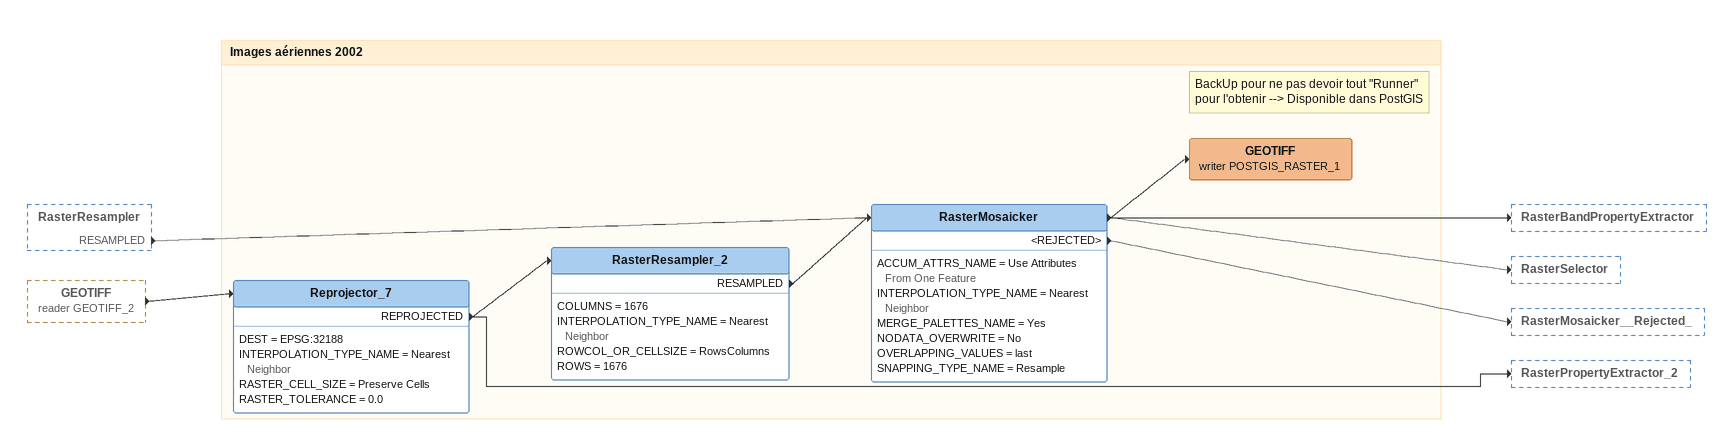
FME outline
RasterResampler [outside]
    RESAMPLED -> RasterMosaicker
GEOTIFF (reader GEOTIFF_2) [outside]
    -> Reprojector_7

Bookmark: Images aériennes 2002
Reprojector_7
    DEST = EPSG:32188
    INTERPOLATION_TYPE_NAME = Nearest Neighbor
    RASTER_CELL_SIZE = Preserve Cells
    RASTER_TOLERANCE = 0.0
    REPROJECTED -> RasterResampler_2
    REPROJECTED -> RasterPropertyExtractor_2
RasterResampler_2
    COLUMNS = 1676
    INTERPOLATION_TYPE_NAME = Nearest Neighbor
    ROWCOL_OR_CELLSIZE = RowsColumns
    ROWS = 1676
    RESAMPLED -> RasterMosaicker
RasterMosaicker
    ACCUM_ATTRS_NAME = Use Attributes From One Feature
    INTERPOLATION_TYPE_NAME = Nearest Neighbor
    MERGE_PALETTES_NAME = Yes
    NODATA_OVERWRITE = No
    OVERLAPPING_VALUES = last
    SNAPPING_TYPE_NAME = Resample
    -> GEOTIFF (writer POSTGIS_RASTER_1)
    -> RasterBandPropertyExtractor
    -> RasterSelector
    <REJECTED> -> RasterMosaicker__Rejected_
Note: BackUp pour ne pas devoir tout "Runner" pour l'obtenir --> Disponible dans PostGIS
GEOTIFF (writer POSTGIS_RASTER_1)
